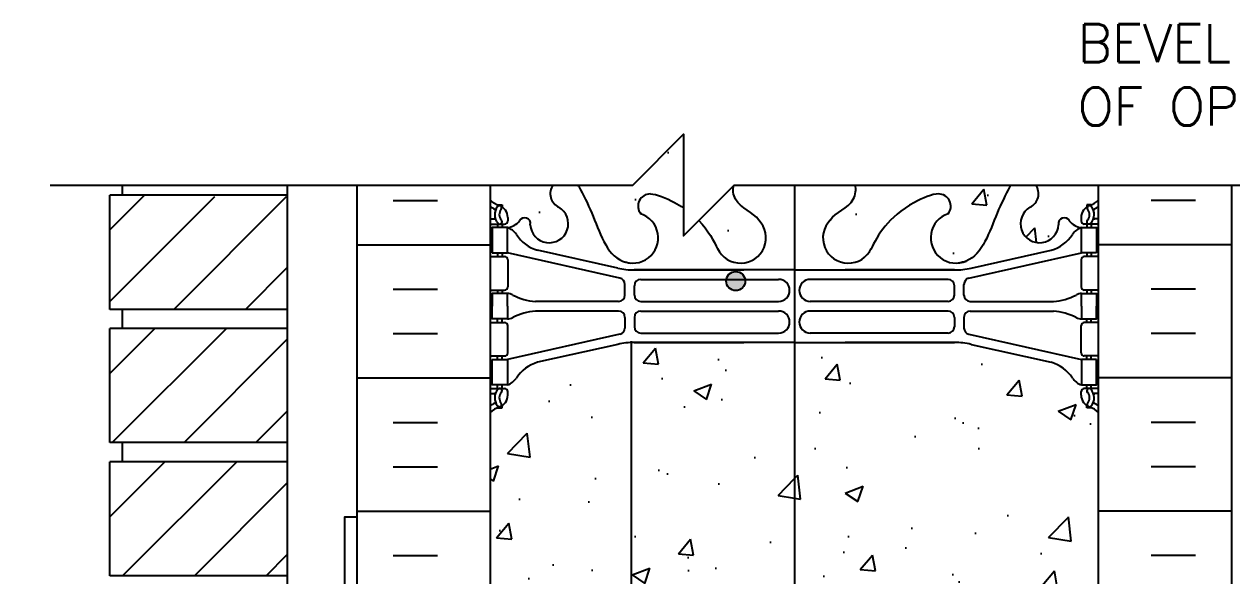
# Model space of a CAD drawing. Header units: inches. Extents: x 112.5 to 171.6, y -23.4 to 65.9.
# Drawn here: x 125.93 to 149.75, y 50.32 to 61.2 of the extents above; entities that cross this region are included whole.
import ezdxf

# ---------------------------------------------------------------- set-up
doc = ezdxf.new("R2010")
doc.units = ezdxf.units.IN
doc.header["$LTSCALE"] = 0.5
doc.header["$MEASUREMENT"] = 0
for name, color, linetype in [('HATCH', 12, 'Continuous'), ('line25', 2, 'Continuous'), ('LINE3', 3, 'Continuous'), ('LINE50', 5, 'Continuous'), ('LINE9', 9, 'Continuous'), ('TEXT', 4, 'Continuous'), ('Web_Edge', 9, 'Continuous')]:
    doc.layers.add(name, color=color, linetype=linetype)
doc.styles.add('ROMANS', font='romans.shx', dxfattribs={"height": 1.125})

msp = doc.modelspace()

# ---------------------------------------------------------------- hatches: boundary and pattern name
at = {"layer": 'HATCH', "linetype": 'Continuous'}
h = msp.add_hatch(dxfattribs=at)
h.set_pattern_fill('AR-CONC', color=256, scale=0.5)
edge = h.paths.add_edge_path()
edge.add_spline(control_points=[(138.28, 57.853), (138.401, 57.855), (138.671, 57.74), (138.879, 57.613), (138.934, 57.577)], knot_values=[0.038125, 0.038125, 0.038125, 0.038125, 0.320663, 0.433603, 0.433603, 0.433603, 0.433603], degree=3, periodic=0)
edge.add_line((138.934, 57.577), (138.934, 58.028))
edge.add_line((138.934, 58.028), (138.934, 59.028))
edge.add_line((138.934, 59.028), (137.934, 58.028))
edge.add_line((137.934, 58.028), (136.855, 58.028))
edge.add_arc((136.607, 57.858), 0.3, 27.597, 34.4877, ccw=False)
edge.add_spline(control_points=[(136.873, 57.997), (136.959, 57.831), (137.212, 57.341), (137.407, 56.66), (137.732, 56.529)], knot_values=[0, 0, 0, 0, 0.579211, 1.703896, 1.703896, 1.703896, 1.703896], degree=3, periodic=0)
edge.add_spline(control_points=[(137.732, 56.529), (137.782, 56.509), (137.836, 56.497), (137.893, 56.488)], knot_values=[1.703896, 1.703896, 1.703896, 1.703896, 1.875321, 1.875321, 1.875321, 1.875321], degree=3, periodic=0)
edge.add_arc((137.934, 56.987), 0.5, 265.2926, 431.7937)
edge.add_arc((138.28, 57.611), 0.242, 90, 218.2327, ccw=False)
h.paths.add_polyline_path([(136.36, 58.028), (135.121, 58.028), (135.121, 57.734, 0.088416), (135.267, 57.637), (135.357, 57.637), (135.357, 57.595, -0.249069), (135.467, 57.388), (135.467, 57.321, -0.414214), (135.405, 57.258), (135.357, 57.258), (135.357, 57.188), (135.462, 57.188, 0.200746), (135.7, 57.319, -0.886605), (135.913, 57.246, 1.679912), (136.476, 57.589, -0.457995)])
edge = h.paths.add_edge_path()
edge.add_spline(control_points=[(140.417, 57.335), (140.31, 57.498), (139.955, 57.588), (139.896, 57.94), (139.926, 58.02)], knot_values=[0.229407, 0.229407, 0.229407, 0.229407, 0.844432, 1.116325, 1.116325, 1.116325, 1.116325], degree=3, periodic=0)
edge.add_line((139.926, 58.02), (139.234, 57.328))
edge.add_spline(control_points=[(139.234, 57.328), (139.418, 57.139), (139.52, 56.947), (139.605, 56.777)], knot_values=[0.681218, 0.681218, 0.681218, 0.681218, 1.237398, 1.237398, 1.237398, 1.237398], degree=3, periodic=0)
edge.add_arc((140.059, 56.987), 0.5, 204.819, 404.1875)
h.paths.add_polyline_path([(146.543, 57.319, 0.200746), (146.78, 57.188), (146.885, 57.188), (146.885, 57.258), (146.838, 57.258, -0.414214), (146.775, 57.321), (146.775, 57.388, -0.249069), (146.885, 57.595), (146.885, 57.637), (146.975, 57.637, 0.088416), (147.121, 57.734), (147.121, 58.028), (145.883, 58.028, -0.457995), (145.767, 57.589, 1.679912), (146.33, 57.246, -0.886605)])
edge = h.paths.add_edge_path()
edge.add_spline(control_points=[(144.511, 56.529), (144.836, 56.66), (145.031, 57.341), (145.284, 57.831), (145.37, 57.997)], knot_values=[0, 0, 0, 0, 1.124685, 1.703896, 1.703896, 1.703896, 1.703896], degree=3, periodic=0)
edge.add_arc((145.635, 57.858), 0.3, 145.5123, 153.0098, ccw=False)
edge.add_line((145.388, 58.028), (142.314, 58.028))
edge.add_spline(control_points=[(142.314, 58.028), (142.348, 57.947), (142.291, 57.588), (141.933, 57.498), (141.825, 57.335)], knot_values=[0.229407, 0.229407, 0.229407, 0.229407, 0.510048, 1.125074, 1.125074, 1.125074, 1.125074], degree=3, periodic=0)
edge.add_arc((142.184, 56.987), 0.5, 135.8125, 335.181)
edge.add_spline(control_points=[(142.638, 56.777), (142.777, 57.057), (143.022, 57.504), (143.842, 57.855), (143.963, 57.853)], knot_values=[0.038125, 0.038125, 0.038125, 0.038125, 0.95486, 1.237398, 1.237398, 1.237398, 1.237398], degree=3, periodic=0)
edge.add_arc((143.963, 57.611), 0.242, -38.2327, 90, ccw=False)
edge.add_arc((144.309, 56.987), 0.5, 108.2063, 274.7074)
edge.add_spline(control_points=[(144.35, 56.488), (144.407, 56.497), (144.461, 56.509), (144.511, 56.529)], knot_values=[1.703896, 1.703896, 1.703896, 1.703896, 1.875321, 1.875321, 1.875321, 1.875321], degree=3, periodic=0)
h.paths.add_polyline_path([(137.91, 54.922, 0.046011), (137.637, 54.887), (136.056, 54.534, 0.17445), (135.648, 54.238, -0.168672), (135.462, 54.088), (135.357, 54.088), (135.357, 54.018), (135.405, 54.018, -0.414214), (135.467, 53.956), (135.467, 53.888, -0.249069), (135.357, 53.681), (135.357, 53.639), (135.267, 53.639, 0.088416), (135.121, 53.542), (135.121, 47.927, 0.088416), (135.267, 47.829), (135.357, 47.829), (135.357, 47.788, -0.249069), (135.467, 47.581), (135.467, 47.513, -0.414214), (135.405, 47.451), (135.357, 47.451), (135.357, 47.381), (135.462, 47.381, -0.168672), (135.648, 47.231, 0.17445), (136.056, 46.935), (137.637, 46.582, 0.046011), (137.91, 46.547)])
h.paths.add_polyline_path([(141.121, 54.923), (137.964, 54.923, 0.00894), (137.91, 54.922), (137.91, 46.547, 0.00894), (137.964, 46.546), (141.121, 46.546)])
h.paths.add_polyline_path([(154.584, 24.2), (162.852, 24.2), (162.852, 25.325), (154.584, 25.325)], flags=9)
h.paths.add_polyline_path([(154.063, 21.608), (162.831, 21.608), (162.831, 22.733), (154.063, 22.733)], flags=9)
h = msp.add_hatch(dxfattribs=at)
h.set_pattern_fill('AR-CONC', color=256, scale=0.5)
h.paths.add_polyline_path([(147.121, 53.542, 0.088416), (146.975, 53.639), (146.885, 53.639), (146.885, 53.681, -0.249069), (146.775, 53.888), (146.775, 53.956, -0.414214), (146.838, 54.018), (146.885, 54.018), (146.885, 54.088), (146.78, 54.088, -0.168672), (146.594, 54.238, 0.17445), (146.187, 54.534), (144.606, 54.887, 0.054974), (144.279, 54.923), (141.121, 54.923), (141.121, 46.546), (144.279, 46.546, 0.054974), (144.606, 46.582), (146.187, 46.935, 0.17445), (146.594, 47.231, -0.168672), (146.78, 47.381), (146.885, 47.381), (146.885, 47.451), (146.838, 47.451, -0.414214), (146.775, 47.513), (146.775, 47.581, -0.249069), (146.885, 47.788), (146.885, 47.829), (146.975, 47.829, 0.088416), (147.121, 47.927)])
at = {"layer": 'LINE3'}
msp.add_hatch(color=256, dxfattribs=at).paths.add_polyline_path([(139.776, 56.135, 1), (140.151, 56.135, 1)])

# ---------------------------------------------------------------- linework, layer by layer
at = {"layer": 'HATCH'}
for p, q in [((127.621, 57.144), (128.303, 57.825)), ((127.621, 55.73), (129.692, 57.8)), ((128.881, 55.575), (131.106, 57.8)), ((133.21, 57.725), (134.085, 57.725)), ((149.033, 57.725), (148.158, 57.725)), ((132.496, 56.85), (135.121, 56.85)), ((149.746, 56.85), (147.121, 56.85)), ((130.295, 55.575), (131.121, 56.401)), ((133.21, 55.975), (134.085, 55.975)), ((149.033, 55.975), (148.158, 55.975)), ((127.621, 54.315), (128.506, 55.2)), ((127.67, 52.95), (129.92, 55.2)), ((133.21, 55.1), (134.085, 55.1)), ((149.033, 55.1), (148.158, 55.1)), ((129.084, 52.95), (131.121, 54.987)), ((132.496, 54.225), (135.121, 54.225)), ((149.746, 54.225), (147.121, 54.225)), ((130.499, 52.95), (131.121, 53.573)), ((133.21, 53.35), (134.085, 53.35)), ((149.033, 53.35), (148.158, 53.35)), ((127.621, 51.487), (128.709, 52.575)), ((127.874, 50.325), (130.124, 52.575)), ((133.21, 52.475), (134.085, 52.475)), ((149.033, 52.475), (148.158, 52.475)), ((129.288, 50.325), (131.121, 52.159)), ((132.496, 51.6), (135.121, 51.6)), ((149.746, 51.6), (147.121, 51.6)), ((130.702, 50.325), (131.121, 50.744)), ((133.21, 50.725), (134.085, 50.725)), ((149.033, 50.725), (148.158, 50.725))]:
    msp.add_line(p, q, dxfattribs=at)
at = {"layer": 'line25'}
for p, q in [((127.871, 57.825), (127.871, 58.028)), ((131.121, 58.028), (131.121, 47.605)), ((135.121, 58.028), (135.121, 41.734)), ((147.121, 41.734), (147.121, 58.028)), ((131.121, 57.825), (127.621, 57.825)), ((127.621, 55.575), (127.621, 57.825)), ((131.121, 55.575), (127.621, 55.575)), ((127.871, 55.2), (127.871, 55.575)), ((127.621, 52.95), (127.621, 55.2)), ((131.121, 55.2), (127.621, 55.2)), ((131.121, 52.95), (127.621, 52.95)), ((127.871, 52.575), (127.871, 52.95)), ((131.121, 52.575), (127.621, 52.575)), ((127.621, 50.325), (127.621, 52.575)), ((131.121, 50.325), (127.621, 50.325))]:
    msp.add_line(p, q, dxfattribs=at)
at = {"layer": 'LINE3'}
for p, q in [((141.121, 58.017), (141.121, 33.6)), ((137.91, 16.742), (137.91, 54.953))]:
    msp.add_line(p, q, dxfattribs=at)
msp.add_circle((139.964, 56.135), 0.188, dxfattribs=at)
at = {"layer": 'LINE50'}
for p, q in [((132.496, 41.734), (132.496, 58.028)), ((149.746, 41.734), (149.746, 58.028))]:
    msp.add_line(p, q, dxfattribs=at)
at = {"layer": 'LINE9'}
msp.add_lwpolyline([(126.446, 58.028), (137.934, 58.028), (138.934, 59.028), (138.934, 58.028), (138.934, 57.028), (139.934, 58.028), (151.517, 58.028)], dxfattribs=at)
msp.add_lwpolyline([(132.496, 51.48), (132.246, 51.48), (132.246, 47.605), (129.496, 47.605), (129.496, 47.355), (132.496, 47.355)], close=True, dxfattribs=at)
at = {"layer": 'TEXT'}
for points in [[(134.308, 57.459, 0, 0.36, 0), (133.228, 57.459, 0, 0, 0), (126.478, 57.459, 0, 0, 0)], [(127.628, 53.841, 0, 0.36, 0), (126.548, 53.841, 0, 0, 0), (124.422, 53.841, 0, 0, 0)]]:
    msp.add_lwpolyline(points, format="xyseb", dxfattribs=at)
at = {"layer": 'Web_Edge'}
for p, q in [((135.267, 57.637), (135.357, 57.637)), ((135.357, 57.637), (135.357, 57.595)), ((146.975, 57.637), (146.885, 57.637)), ((146.885, 57.637), (146.885, 57.595)), ((135.121, 57.358), (135.199, 57.358)), ((135.121, 57.258), (135.405, 57.258)), ((135.267, 57.258), (135.267, 57.188)), ((135.357, 57.258), (135.357, 57.188)), ((135.467, 57.388), (135.467, 57.321)), ((146.775, 57.388), (146.775, 57.321)), ((147.121, 57.258), (146.838, 57.258)), ((146.885, 57.258), (146.885, 57.188)), ((146.975, 57.258), (146.975, 57.188)), ((147.121, 57.358), (147.044, 57.358)), ((135.267, 56.688), (135.267, 56.618)), ((135.357, 56.688), (135.357, 56.618)), ((137.68, 56.192), (135.462, 56.688)), ((137.637, 56.39), (136.056, 56.743)), ((144.563, 56.192), (146.78, 56.688)), ((144.606, 56.39), (146.187, 56.743)), ((146.885, 56.688), (146.885, 56.618)), ((146.975, 56.688), (146.975, 56.618)), ((135.121, 56.618), (135.405, 56.618)), ((135.467, 56.556), (135.467, 56.021)), ((146.775, 56.556), (146.775, 56.021)), ((147.121, 56.618), (146.838, 56.618)), ((137.964, 56.354), (140.121, 56.354)), ((141.121, 56.354), (137.964, 56.354)), ((141.121, 56.354), (144.279, 56.354)), ((144.279, 56.354), (142.121, 56.354)), ((137.778, 55.857), (137.778, 56.07)), ((137.965, 55.858), (137.965, 56.042)), ((138.09, 56.167), (140.809, 56.167)), ((144.153, 56.167), (141.433, 56.167)), ((144.278, 55.858), (144.278, 56.042)), ((144.465, 55.857), (144.465, 56.07)), ((135.121, 55.958), (135.405, 55.958)), ((135.267, 55.958), (135.267, 55.888)), ((135.357, 55.958), (135.357, 55.888)), ((137.653, 55.732), (136.015, 55.732)), ((138.09, 55.733), (140.809, 55.733)), ((144.153, 55.733), (141.433, 55.733)), ((144.59, 55.732), (146.228, 55.732)), ((147.121, 55.958), (146.838, 55.958)), ((146.885, 55.958), (146.885, 55.888)), ((146.975, 55.958), (146.975, 55.888)), ((137.653, 55.544), (136.015, 55.544)), ((138.09, 55.543), (140.809, 55.543)), ((144.153, 55.543), (141.433, 55.543)), ((144.59, 55.544), (146.228, 55.544)), ((135.121, 55.318), (135.405, 55.318)), ((135.267, 55.318), (135.267, 55.388)), ((135.357, 55.318), (135.357, 55.388)), ((135.467, 54.721), (135.467, 55.256)), ((137.778, 55.419), (137.778, 55.207)), ((137.965, 55.418), (137.965, 55.234)), ((144.278, 55.418), (144.278, 55.234)), ((144.465, 55.419), (144.465, 55.207)), ((146.775, 54.721), (146.775, 55.256)), ((147.121, 55.318), (146.838, 55.318)), ((146.885, 55.318), (146.885, 55.388)), ((146.975, 55.318), (146.975, 55.388)), ((137.68, 55.085), (135.462, 54.588)), ((138.09, 55.109), (140.809, 55.109)), ((144.153, 55.109), (141.433, 55.109)), ((144.563, 55.085), (146.78, 54.588)), ((137.637, 54.887), (136.056, 54.534)), ((137.964, 54.923), (140.121, 54.923)), ((141.121, 54.923), (137.964, 54.923)), ((141.121, 54.923), (144.279, 54.923)), ((144.279, 54.923), (142.121, 54.923)), ((144.606, 54.887), (146.187, 54.534)), ((135.121, 54.658), (135.405, 54.658)), ((135.267, 54.588), (135.267, 54.658)), ((135.357, 54.588), (135.357, 54.658)), ((147.121, 54.658), (146.838, 54.658)), ((146.885, 54.588), (146.885, 54.658)), ((146.975, 54.588), (146.975, 54.658)), ((135.267, 54.018), (135.267, 54.088)), ((135.357, 54.018), (135.357, 54.088)), ((146.885, 54.018), (146.885, 54.088)), ((146.975, 54.018), (146.975, 54.088)), ((135.121, 54.018), (135.405, 54.018)), ((135.121, 53.918), (135.199, 53.918)), ((135.467, 53.888), (135.467, 53.956)), ((146.775, 53.888), (146.775, 53.956)), ((147.121, 54.018), (146.838, 54.018)), ((147.121, 53.918), (147.044, 53.918)), ((135.267, 53.639), (135.357, 53.639)), ((135.357, 53.639), (135.357, 53.681)), ((146.885, 53.639), (146.885, 53.681)), ((146.975, 53.639), (146.885, 53.639))]:
    msp.add_line(p, q, dxfattribs=at)
for points in [[(135.162, 56.688), (135.462, 56.688), (135.462, 57.188), (135.162, 57.188)], [(147.08, 56.688), (146.78, 56.688), (146.78, 57.188), (147.08, 57.188)], [(135.162, 54.588), (135.462, 54.588), (135.462, 54.088), (135.162, 54.088)], [(147.08, 54.588), (146.78, 54.588), (146.78, 54.088), (147.08, 54.088)]]:
    msp.add_lwpolyline(points, close=True, dxfattribs=at)
for points in [[(135.462, 55.638), (135.462, 55.888), (135.162, 55.888), (135.162, 55.638)], [(146.78, 55.638), (146.78, 55.888), (147.08, 55.888), (147.08, 55.638)], [(135.462, 55.638), (135.462, 55.388), (135.162, 55.388), (135.162, 55.638)], [(146.78, 55.638), (146.78, 55.388), (147.08, 55.388), (147.08, 55.638)]]:
    msp.add_lwpolyline(points, dxfattribs=at)
for centre, radius, start, end in [((136.607, 57.858), 0.3, 145.5123, 243.9425), ((136.607, 57.858), 0.3, 27.597, 34.4877), ((145.635, 57.858), 0.3, 145.5123, 152.403), ((145.635, 57.858), 0.3, 296.0575, 34.4877), ((135.467, 58.095), 0.5, 226.2109, 250.5288), ((138.28, 57.611), 0.242, 90, 218.2327), ((143.963, 57.611), 0.242, 321.7673, 90), ((146.775, 58.095), 0.5, 289.4712, 313.7891), ((135.467, 58.095), 0.6, 234.7832, 245.0748), ((135.461, 57.443), 0.25, 140.1145, 222.4609), ((135.205, 57.532), 0.021, 343.464, 63.9957), ((135.303, 57.574), 0.045, 321.448, 139.1879), ((135.217, 57.388), 0.25, 0, 70.5288), ((135.461, 57.443), 0.16, 140.0001, 222.4609), ((136.287, 57.265), 0.375, 182.9237, 59.8675), ((137.934, 56.987), 0.5, 246.2139, 71.7937), ((144.309, 56.987), 0.5, 108.2063, 293.7861), ((145.955, 57.265), 0.375, 120.1325, 357.0763), ((147.025, 57.388), 0.25, 109.4712, 180), ((146.939, 57.574), 0.045, 40.8121, 218.552), ((146.782, 57.443), 0.16, 317.5391, 39.9999), ((146.782, 57.443), 0.25, 317.5391, 39.8855), ((147.037, 57.532), 0.021, 116.0043, 196.536), ((146.775, 58.095), 0.6, 294.9252, 305.2168), ((135.2, 57.378), 0.0196, 269.4032, 15.4901), ((135.31, 57.304), 0.045, 222.4609, 42.4609), ((135.405, 57.321), 0.0625, 270, 0), ((135.425, 57.538), 0.352, 276.1291, 321.5331), ((135.34, 56.846), 0.364, 34.9775, 70.3387), ((135.802, 57.27), 0.113, 347.8156, 154.0569), ((140.059, 56.987), 0.5, 204.819, 44.1875), ((142.184, 56.987), 0.5, 135.8125, 335.181), ((146.441, 57.27), 0.113, 25.9431, 192.1844), ((146.818, 57.538), 0.352, 218.4669, 263.8709), ((146.903, 56.846), 0.364, 109.6613, 145.0225), ((146.838, 57.321), 0.0625, 180, 270), ((146.933, 57.304), 0.045, 137.5391, 317.5391), ((147.043, 57.378), 0.0196, 164.5099, 270.5968), ((136.263, 57.457), 0.743, 212.7919, 253.8107), ((145.98, 57.457), 0.743, 286.1893, 327.2081), ((135.405, 56.556), 0.0625, 0, 90), ((146.838, 56.556), 0.0625, 90, 180), ((137.964, 57.854), 1.5, 257.4135, 270), ((144.279, 57.854), 1.5, 270, 282.5865), ((135.405, 56.021), 0.0625, 270, 0), ((137.653, 56.07), 0.125, 0, 77.3767), ((138.09, 56.042), 0.125, 90, 180), ((140.809, 55.95), 0.217, 270, 90), ((141.433, 55.95), 0.217, 90, 270), ((144.153, 56.042), 0.125, 0, 90), ((144.59, 56.07), 0.125, 102.6233, 180), ((146.838, 56.021), 0.0625, 180, 270), ((135.458, 55.67), 0.219, 60.4937, 88.92), ((136.104, 56.899), 1.17, 242.6365, 265.6505), ((137.653, 55.857), 0.125, 270, 0), ((138.09, 55.858), 0.125, 180, 270), ((144.153, 55.858), 0.125, 270, 360), ((144.59, 55.857), 0.125, 180, 270), ((146.139, 56.899), 1.17, 274.3495, 297.3635), ((146.785, 55.67), 0.219, 91.08, 119.5063), ((136.104, 54.377), 1.17, 94.3495, 117.3635), ((137.653, 55.419), 0.125, 0, 90), ((138.09, 55.418), 0.125, 90, 180), ((140.809, 55.326), 0.217, 270, 90), ((141.433, 55.326), 0.217, 90, 270), ((144.153, 55.418), 0.125, 0, 90), ((144.59, 55.419), 0.125, 90, 180), ((146.139, 54.377), 1.17, 62.6365, 85.6505), ((135.405, 55.256), 0.0625, 0, 90), ((135.458, 55.607), 0.219, 271.08, 299.5063), ((146.785, 55.607), 0.219, 240.4937, 268.92), ((146.838, 55.256), 0.0625, 90, 180), ((137.653, 55.207), 0.125, 282.6233, 0), ((138.09, 55.234), 0.125, 180, 270), ((144.153, 55.234), 0.125, 270, 0), ((144.59, 55.207), 0.125, 180, 257.3767), ((137.964, 53.423), 1.5, 90, 102.5865), ((144.279, 53.423), 1.5, 77.4135, 90), ((135.405, 54.721), 0.0625, 270, 0), ((146.838, 54.721), 0.0625, 180, 270), ((136.263, 53.82), 0.743, 106.1893, 147.2081), ((145.98, 53.82), 0.743, 32.7919, 73.8107), ((135.34, 54.431), 0.364, 289.6613, 325.0225), ((146.903, 54.431), 0.364, 214.9775, 250.3387), ((135.2, 53.899), 0.0196, 344.5099, 90.5968), ((135.461, 53.834), 0.25, 137.5391, 219.8855), ((135.31, 53.972), 0.045, 317.5391, 137.5391), ((135.461, 53.834), 0.16, 137.5391, 219.9999), ((135.217, 53.888), 0.25, 289.4712, 360), ((135.405, 53.956), 0.0625, 360, 90), ((146.838, 53.956), 0.0625, 90, 180), ((147.025, 53.888), 0.25, 180, 250.5288), ((146.933, 53.972), 0.045, 42.4609, 222.4609), ((146.782, 53.834), 0.16, 320.0001, 42.4609), ((146.782, 53.834), 0.25, 320.1145, 42.4609), ((147.043, 53.899), 0.0196, 89.4032, 195.4901), ((135.467, 53.181), 0.6, 114.9252, 125.2168), ((135.467, 53.181), 0.5, 109.4712, 133.7891), ((135.205, 53.744), 0.021, 296.0043, 16.536), ((135.303, 53.703), 0.045, 220.8121, 38.552), ((146.939, 53.703), 0.045, 141.448, 319.1879), ((146.775, 53.181), 0.5, 46.2109, 70.5288), ((147.037, 53.744), 0.021, 163.464, 243.9957), ((146.775, 53.181), 0.6, 54.7832, 65.0748)]:
    msp.add_arc(centre, radius, start, end, dxfattribs=at)
for points, knots in [([(136.873, 57.997), (136.959, 57.831), (137.212, 57.341), (137.426, 56.591), (137.836, 56.497), (137.893, 56.488)], [0, 0, 0, 0, 0.579211, 1.703896, 1.875321, 1.875321, 1.875321, 1.875321]), ([(140.417, 57.335), (140.31, 57.498), (139.955, 57.588), (139.896, 57.94), (139.926, 58.02)], [0.2294066, 0.2294066, 0.2294066, 0.2294066, 0.8444317, 1.1163246, 1.1163246, 1.1163246, 1.1163246]), ([(141.825, 57.335), (141.933, 57.498), (142.291, 57.588), (142.348, 57.947), (142.314, 58.028)], [0.2294066, 0.2294066, 0.2294066, 0.2294066, 0.8444317, 1.1250735, 1.1250735, 1.1250735, 1.1250735]), ([(145.37, 57.997), (145.284, 57.831), (145.031, 57.341), (144.817, 56.591), (144.407, 56.497), (144.35, 56.488)], [0, 0, 0, 0, 0.579211, 1.703896, 1.875321, 1.875321, 1.875321, 1.875321]), ([(138.28, 57.853), (138.401, 57.855), (138.671, 57.74), (138.879, 57.613), (138.934, 57.577)], [0.0381251, 0.0381251, 0.0381251, 0.0381251, 0.3206625, 0.4336034, 0.4336034, 0.4336034, 0.4336034]), ([(143.963, 57.853), (143.842, 57.855), (143.008, 57.498), (142.769, 57.041), (142.628, 56.758)], [0.038125, 0.038125, 0.038125, 0.038125, 0.320663, 1.258119, 1.258119, 1.258119, 1.258119])]:
    msp.add_open_spline(points, degree=3, knots=knots, dxfattribs=at)
for points, degree in [([(139.234, 57.328), (139.425, 57.132), (139.528, 56.932), (139.614, 56.758)], 3), ([(137.965, 55.863), (137.965, 56.037)], 1), ([(144.278, 55.863), (144.278, 56.037)], 1), ([(137.965, 55.413), (137.965, 55.239)], 1), ([(144.278, 55.413), (144.278, 55.239)], 1)]:
    msp.add_open_spline(points, degree=degree, dxfattribs=at)

# ---------------------------------------------------------------- texts
at = {"layer": 'TEXT', "insert": (146.709, 60.198), "char_height": 0.75, "width": 15.86519, "attachment_point": 4, "style": 'ROMANS'}
msp.add_mtext('BEVEL TOP & BOTTOM \\POF OPENING 45%%D', dxfattribs=at)

doc.saveas('drawing.dxf')
